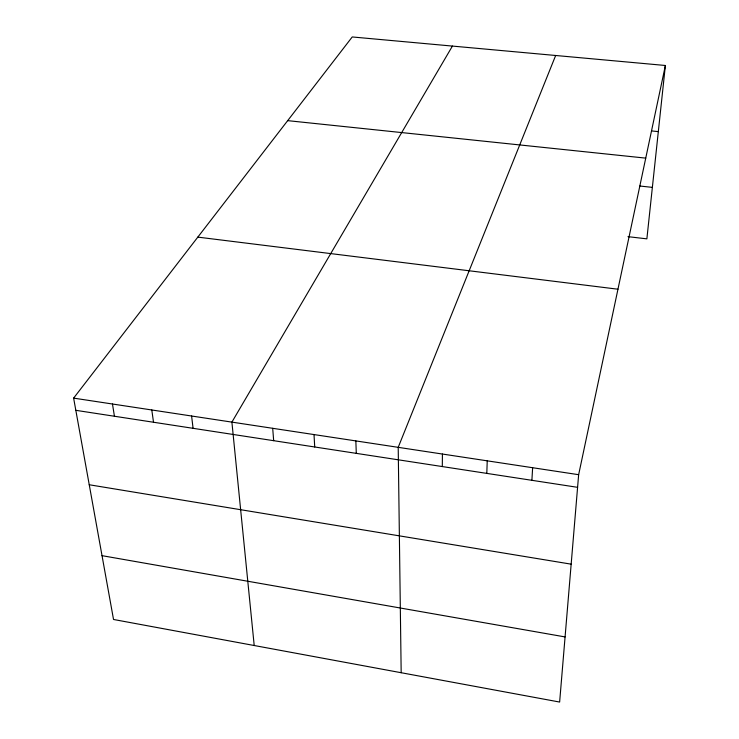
<?xml version="1.0" encoding="UTF-8"?>
<svg xmlns="http://www.w3.org/2000/svg" width="739" height="739" viewBox="0 0 739 739"><rect width="100%" height="100%" fill="white"/><g stroke="black" fill="none" stroke-linecap="round" stroke-linejoin="round"><path stroke-width="1.11" d="M442.301 466.568L442.43 454.042M486.807 473.394L487.232 460.831M531.895 480.313L532.634 467.722M665.377 65.485L578.646 474.697L559.635 702.05L113.529 619.476L73.623 398.118L352.244 36.95L665.377 65.485L646.874 238.854L627.965 236.656M555.663 55.49L398.21 447.335L401.175 672.721M452.425 46.077L231.898 422.117L254.207 645.516M651.595 130.942L658.32 131.616M287.683 120.642L645.747 158.128M639.826 186.016L652.371 187.373M197.83 237.117L617.961 289.217M73.623 398.118L578.646 474.697M75.821 410.321L577.593 487.324M89.234 484.756L571.164 564.162M102.019 555.663L565.076 636.926M112.467 404.011L114.434 416.242M151.791 409.969L153.518 422.246M191.595 416.011L193.082 428.315M272.7 428.306L273.67 440.684M314.01 434.569L314.722 446.984M355.847 440.915L356.29 453.367"/></g></svg>
